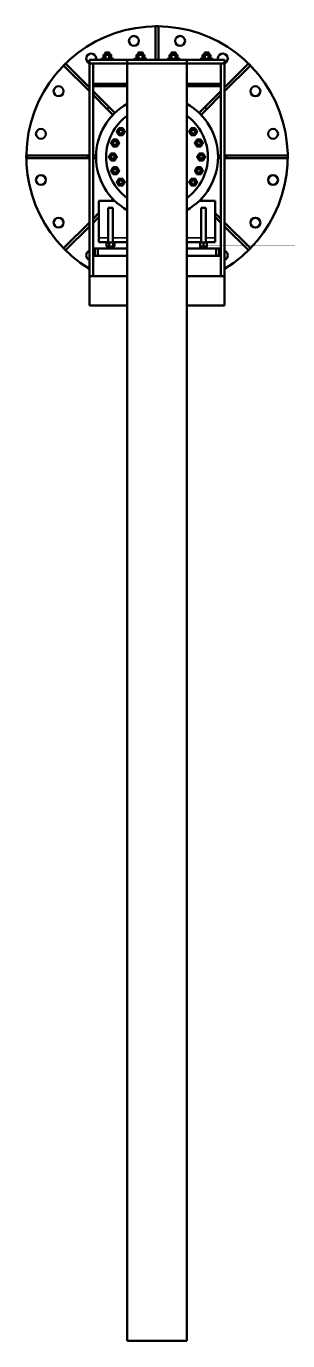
# Model space of a CAD drawing. Header units: millimetres. Extents: x 1375 to 13155, y 226 to 13887.
# Drawn here: x 1585 to 2485, y 3593 to 8122 of the extents above; entities that cross this region are included whole.
import ezdxf

# ---------------------------------------------------------------- set-up
doc = ezdxf.new("R2010")
doc.units = ezdxf.units.MM
doc.layers.add('Visible (ISO)', color=7, linetype='Continuous', lineweight=50)
doc.layers.add('Visible fina (ISO)', color=7, linetype='Continuous', lineweight=35)

msp = doc.modelspace()

# ---------------------------------------------------------------- linework, layer by layer
at = {"layer": 'Visible (ISO)'}
for p, q in [((2030, 8121.5), (2039.5, 8121.5)), ((2030, 8121.5), (2030, 8005.9)), ((2039.5, 8121.5), (2039.5, 8005.9)), ((1851.9, 8023.2), (1850, 8022.1)), ((1850, 8022.1), (1850, 8010.4)), ((1853.5, 8023.2), (1851.9, 8023.2)), ((1863.8, 8023.2), (1853.5, 8023.2)), ((1857.3, 8031), (1855.8, 8029.6)), ((1871.7, 8029.6), (1855.8, 8029.6)), ((1855.8, 8023.2), (1855.8, 8029.6)), ((1856.9, 8022.1), (1856.9, 8010.4)), ((1857.3, 8031), (1870.3, 8031)), ((1874.1, 8023.2), (1863.8, 8023.2)), ((1870.3, 8031), (1871.7, 8029.6)), ((1870.6, 8022.1), (1870.6, 8010.4)), ((1871.7, 8023.2), (1871.7, 8029.6)), ((1875.7, 8023.2), (1874.1, 8023.2)), ((1875.7, 8023.2), (1877.5, 8022.1)), ((1877.5, 8022.1), (1877.5, 8010.4)), ((1965.9, 8023.2), (1964, 8022.1)), ((1964, 8022.1), (1964, 8010.4)), ((1967.5, 8023.2), (1965.9, 8023.2)), ((1977.8, 8023.2), (1967.5, 8023.2)), ((1971.3, 8031), (1969.8, 8029.6)), ((1985.7, 8029.6), (1969.8, 8029.6)), ((1969.8, 8023.2), (1969.8, 8029.6)), ((1970.9, 8022.1), (1970.9, 8010.4)), ((1971.3, 8031), (1984.3, 8031)), ((1988.1, 8023.2), (1977.8, 8023.2)), ((1984.3, 8031), (1985.7, 8029.6)), ((1984.6, 8022.1), (1984.6, 8010.4)), ((1985.7, 8023.2), (1985.7, 8029.6)), ((1989.7, 8023.2), (1988.1, 8023.2)), ((1989.7, 8023.2), (1991.5, 8022.1)), ((1991.5, 8022.1), (1991.5, 8010.4)), ((2079.9, 8023.2), (2078, 8022.1)), ((2078, 8022.1), (2078, 8010.4)), ((2081.5, 8023.2), (2079.9, 8023.2)), ((2091.8, 8023.2), (2081.5, 8023.2)), ((2085.3, 8031), (2083.8, 8029.6)), ((2099.7, 8029.6), (2083.8, 8029.6)), ((2083.8, 8023.2), (2083.8, 8029.6)), ((2084.9, 8022.1), (2084.9, 8010.4)), ((2085.3, 8031), (2098.3, 8031)), ((2102.1, 8023.2), (2091.8, 8023.2)), ((2098.3, 8031), (2099.7, 8029.6)), ((2098.6, 8022.1), (2098.6, 8010.4)), ((2099.7, 8023.2), (2099.7, 8029.6)), ((2103.7, 8023.2), (2102.1, 8023.2)), ((2103.7, 8023.2), (2105.5, 8022.1)), ((2105.5, 8022.1), (2105.5, 8010.4)), ((2193.9, 8023.2), (2192, 8022.1)), ((2192, 8022.1), (2192, 8010.4)), ((2195.5, 8023.2), (2193.9, 8023.2)), ((2205.8, 8023.2), (2195.5, 8023.2)), ((2199.3, 8031), (2197.8, 8029.6)), ((2213.7, 8029.6), (2197.8, 8029.6)), ((2197.8, 8023.2), (2197.8, 8029.6)), ((2198.9, 8022.1), (2198.9, 8010.4)), ((2199.3, 8031), (2212.3, 8031)), ((2216.1, 8023.2), (2205.8, 8023.2)), ((2212.3, 8031), (2213.7, 8029.6)), ((2212.6, 8022.1), (2212.6, 8010.4)), ((2213.7, 8023.2), (2213.7, 8029.6)), ((2217.7, 8023.2), (2216.1, 8023.2)), ((2217.7, 8023.2), (2219.5, 8022.1)), ((2219.5, 8022.1), (2219.5, 8010.4)), ((1713.2, 7986.3), (1720, 7993)), ((1713.2, 7986.3), (1802.1, 7897.5)), ((1720, 7993), (1802.1, 7910.9)), ((1802.1, 8005.9), (1802.1, 7993.2)), ((1932.4, 8005.9), (1802.1, 8005.9)), ((1802.1, 7261.2), (1802.1, 7993.2)), ((1932.4, 7993.2), (1802.1, 7993.2)), ((1814.8, 7261.2), (1814.8, 7993.2)), ((1814.8, 7993.2), (1814.8, 7923.6)), ((1841.5, 8009.3), (1886, 8009.3)), ((1841.5, 8005.9), (1841.5, 8009.3)), ((1851.9, 8009.3), (1850, 8010.4)), ((1875.7, 8009.3), (1877.5, 8010.4)), ((1886, 8005.9), (1886, 8009.3)), ((1932.4, 8005.9), (1932.4, 7993.2)), ((2137.1, 8005.9), (1932.4, 8005.9)), ((2137.1, 7993.2), (1932.4, 7993.2)), ((1932.4, 3593.2), (1932.4, 7993.2)), ((2137.1, 7993.2), (1932.4, 7993.2)), ((1955.5, 8009.3), (2000, 8009.3)), ((1955.5, 8005.9), (1955.5, 8009.3)), ((1965.9, 8009.3), (1964, 8010.4)), ((1989.7, 8009.3), (1991.5, 8010.4)), ((2000, 8005.9), (2000, 8009.3)), ((2069.5, 8009.3), (2114, 8009.3)), ((2069.5, 8005.9), (2069.5, 8009.3)), ((2079.9, 8009.3), (2078, 8010.4)), ((2103.7, 8009.3), (2105.5, 8010.4)), ((2114, 8005.9), (2114, 8009.3)), ((2137.1, 8005.9), (2137.1, 7993.2)), ((2267.5, 8005.9), (2137.1, 8005.9)), ((2137.1, 3593.2), (2137.1, 7993.2)), ((2267.5, 7993.2), (2137.1, 7993.2)), ((2183.5, 8009.3), (2228, 8009.3)), ((2183.5, 8005.9), (2183.5, 8009.3)), ((2193.9, 8009.3), (2192, 8010.4)), ((2217.7, 8009.3), (2219.5, 8010.4)), ((2228, 8005.9), (2228, 8009.3)), ((2254.8, 7261.2), (2254.8, 7993.2)), ((2254.8, 7993.2), (2254.8, 7923.6)), ((2267.5, 8005.9), (2267.5, 7993.2)), ((2267.5, 7993.2), (2267.5, 7993.2)), ((2267.5, 7261.2), (2267.5, 7993.2)), ((2349.6, 7993), (2267.5, 7911)), ((2356.3, 7986.3), (2267.5, 7897.5)), ((2349.6, 7993), (2356.3, 7986.3)), ((1932.4, 7923.6), (1814.8, 7923.6)), ((1814.8, 7915.8), (1932.4, 7915.8)), ((1814.8, 7898.2), (1870, 7843)), ((1814.8, 7884.8), (1863.3, 7836.3)), ((2254.8, 7923.6), (2137.1, 7923.6)), ((2137.1, 7915.8), (2254.8, 7915.8)), ((2254.8, 7898.3), (2199.5, 7843)), ((2254.8, 7884.8), (2206.2, 7836.3)), ((1863.3, 7836.3), (1870, 7843)), ((1863.3, 7836.3), (1882.9, 7816.6)), ((1870, 7843), (1889.7, 7823.3)), ((2199.5, 7843), (2179.9, 7823.3)), ((2206.2, 7836.3), (2186.6, 7816.6)), ((2199.5, 7843), (2206.2, 7836.3)), ((1584.8, 7666.8), (1584.8, 7676.3)), ((1584.8, 7676.3), (1797, 7676.3)), ((1584.8, 7666.8), (1797, 7666.8)), ((1797, 7676.3), (1802.1, 7676.3)), ((1797, 7666.8), (1797, 7676.3)), ((1797, 7666.8), (1802.1, 7666.8)), ((1814.8, 7676.3), (1824.8, 7676.3)), ((1814.8, 7666.8), (1824.8, 7666.8)), ((2254.8, 7676.3), (2244.7, 7676.3)), ((2254.8, 7666.8), (2244.7, 7666.8)), ((2272.5, 7676.3), (2267.5, 7676.3)), ((2272.5, 7666.8), (2267.5, 7666.8)), ((2272.5, 7676.3), (2272.5, 7666.8)), ((2484.7, 7676.3), (2272.5, 7676.3)), ((2484.7, 7666.8), (2272.5, 7666.8)), ((2484.7, 7676.3), (2484.7, 7666.8)), ((1834.8, 7520.7), (1888.6, 7520.7)), ((1834.8, 7392.5), (1834.8, 7520.7)), ((1877.3, 7520.7), (1882.9, 7526.4)), ((2181, 7520.7), (2234.8, 7520.7)), ((2192.3, 7520.7), (2186.6, 7526.4)), ((2234.8, 7520.7), (2234.8, 7392.5)), ((1814.8, 7458.3), (1834.8, 7478.3)), ((1882.7, 7495.7), (1866.8, 7495.7)), ((1866.8, 7495.7), (1866.8, 7376.7)), ((1882.7, 7495.7), (1882.7, 7376.7)), ((2202.7, 7495.7), (2186.8, 7495.7)), ((2186.8, 7376.7), (2186.8, 7495.7)), ((2202.7, 7376.7), (2202.7, 7495.7)), ((2254.8, 7458.2), (2234.8, 7478.2)), ((1713.2, 7356.7), (1802.1, 7445.6)), ((1720, 7350), (1802.1, 7432.1)), ((1814.8, 7444.8), (1834.8, 7464.8)), ((2254.8, 7444.8), (2234.8, 7464.8)), ((2356.3, 7356.7), (2267.5, 7445.5)), ((2349.6, 7350), (2267.5, 7432.1)), ((1834.8, 7392.5), (1834.8, 7377.5)), ((2234.8, 7377.5), (2234.8, 7392.5)), ((1720, 7350), (1713.2, 7356.7)), ((1816.5, 7356.5), (1814.8, 7356.5)), ((1830.8, 7356.5), (1816.5, 7356.5)), ((1821.1, 7330.8), (1821.1, 7351.9)), ((1932.4, 7356.5), (1830.8, 7356.5)), ((1830.8, 7356.5), (1830.8, 7330.8)), ((1834.8, 7377.5), (1866.8, 7377.5)), ((1861.2, 7375.6), (1861.2, 7363.9)), ((1862.9, 7376.7), (1862.1, 7376.3)), ((1862.9, 7362.8), (1862.1, 7363.2)), ((1865.7, 7376.7), (1862.9, 7376.7)), ((1862.9, 7362.8), (1865.7, 7362.8)), ((1876.9, 7376.7), (1865.7, 7376.7)), ((1865.7, 7362.8), (1876.9, 7362.8)), ((1866.8, 7362.8), (1866.8, 7356.5)), ((1870.1, 7375.6), (1870.1, 7363.9)), ((1886, 7376.7), (1876.9, 7376.7)), ((1876.9, 7362.8), (1886, 7362.8)), ((1882.7, 7377.5), (1932.4, 7377.5)), ((1882.7, 7362.8), (1882.7, 7356.5)), ((1883.6, 7375.6), (1883.6, 7363.9)), ((1886.7, 7376.7), (1886, 7376.7)), ((1886, 7362.8), (1886.7, 7362.8)), ((1886.7, 7376.7), (1887.4, 7376.3)), ((1886.7, 7362.8), (1887.4, 7363.2)), ((1888.3, 7375.6), (1888.3, 7363.9)), ((2137.1, 7377.5), (2186.8, 7377.5)), ((2238.8, 7356.5), (2137.1, 7356.5)), ((2188.8, 7376.7), (2182.9, 7376.7)), ((2182.9, 7375.6), (2182.9, 7363.9)), ((2182.9, 7362.8), (2188.8, 7362.8)), ((2186.8, 7356.5), (2186.8, 7362.8)), ((2200.7, 7376.7), (2188.8, 7376.7)), ((2188.8, 7362.8), (2200.7, 7362.8)), ((2194.8, 7375.6), (2194.8, 7363.9)), ((2206.7, 7376.7), (2200.7, 7376.7)), ((2200.7, 7362.8), (2206.7, 7362.8)), ((2202.7, 7377.5), (2234.8, 7377.5)), ((2202.7, 7356.5), (2202.7, 7362.8)), ((2206.7, 7375.6), (2206.7, 7363.9)), ((2253, 7356.5), (2238.8, 7356.5)), ((2238.8, 7356.5), (2238.8, 7330.8)), ((2248.4, 7351.9), (2248.4, 7330.8)), ((2254.8, 7356.5), (2253, 7356.5)), ((2356.3, 7356.7), (2349.6, 7350)), ((1814.8, 7330.8), (1932.4, 7330.8)), ((1814.8, 7261.2), (1814.8, 7330.8)), ((2137.1, 7330.8), (2254.8, 7330.8)), ((2254.8, 7261.2), (2254.8, 7330.8)), ((1814.8, 7261.2), (1802.1, 7261.2)), ((1932.4, 7261.2), (1802.1, 7261.2)), ((1802.1, 7261.2), (1802.1, 7159.6)), ((1814.8, 7261.2), (1932.4, 7261.2)), ((1814.8, 7261.2), (1814.8, 7261.2)), ((1916.4, 7261.2), (1916.4, 7261.2)), ((2137.1, 7261.2), (2254.8, 7261.2)), ((2267.5, 7261.2), (2137.1, 7261.2)), ((2153.2, 7261.2), (2153.2, 7261.2)), ((2267.5, 7261.2), (2254.8, 7261.2)), ((2254.8, 7261.2), (2254.8, 7261.2)), ((2267.5, 7261.2), (2267.5, 7159.6)), ((1932.4, 7159.6), (1802.1, 7159.6)), ((2267.5, 7159.6), (2137.1, 7159.6)), ((2137.1, 3593.2), (1932.4, 3593.2))]:
    msp.add_line(p, q, dxfattribs=at)
for centre, radius in [((1955.3, 8071.2), 17), ((2114.3, 8071.2), 17), ((1695.9, 7897.9), 17), ((2373.6, 7897.9), 17), ((1635.1, 7751), 17), ((1910.1, 7758.5), 7.94), ((1910.1, 7758.5), 7.94), ((1910.1, 7758.5), 6.52), ((2159.4, 7758.5), 7.94), ((2159.4, 7758.5), 7.94), ((2159.4, 7758.5), 6.52), ((2434.4, 7751), 17), ((1890.4, 7719.3), 7.94), ((1890.4, 7719.3), 7.94), ((1890.4, 7719.3), 6.52), ((2179.1, 7719.3), 7.94), ((2179.1, 7719.3), 7.94), ((2179.1, 7719.3), 6.52), ((1882.7, 7671.5), 7.94), ((1882.7, 7671.5), 7.94), ((1882.7, 7671.5), 6.52), ((2186.8, 7671.5), 7.94), ((2186.8, 7671.5), 7.94), ((2186.8, 7671.5), 6.52), ((1635.1, 7592), 17), ((1890.4, 7623.8), 7.94), ((1890.4, 7623.8), 7.94), ((1890.4, 7623.8), 6.52), ((2179.1, 7623.8), 7.94), ((2179.1, 7623.8), 7.94), ((2179.1, 7623.8), 6.52), ((2434.4, 7592), 17), ((1910.1, 7584.5), 7.94), ((1910.1, 7584.5), 7.94), ((1910.1, 7584.5), 6.52), ((2159.4, 7584.5), 7.94), ((2159.4, 7584.5), 7.94), ((2159.4, 7584.5), 6.52), ((1695.9, 7445.1), 17), ((2373.6, 7445.1), 17)]:
    msp.add_circle(centre, radius, dxfattribs=at)
for centre, radius, start, end in [((2034.8, 7671.5), 450, 301.139, 238.8616), ((1808.4, 8010.3), 17, 344.8882, 248.2295), ((2261.2, 8010.3), 17, 291.7205, 195.1118), ((2034.8, 7671.5), 210, 119.1723, 240.8277), ((2034.8, 7671.5), 210, 299.1723, 60.8277), ((2034.8, 7671.5), 175, 125.7977, 234.2023), ((2034.8, 7671.5), 175, 305.7977, 54.2023), ((1910.1, 7758.5), 11.9, 150, 210), ((1910.1, 7758.5), 11.9, 90, 150), ((1910.1, 7758.5), 11.9, 210, 270), ((1910.1, 7758.5), 11.9, 30, 90), ((1910.1, 7758.5), 11.9, 270, 330), ((1910.1, 7758.5), 11.9, 330, 30), ((2159.4, 7758.5), 11.9, 150, 210), ((2159.4, 7758.5), 11.9, 90, 150), ((2159.4, 7758.5), 11.9, 210, 270), ((2159.4, 7758.5), 11.9, 30, 90), ((2159.4, 7758.5), 11.9, 270, 330), ((2159.4, 7758.5), 11.9, 330, 30), ((1890.4, 7719.3), 11.9, 150, 210), ((1890.4, 7719.3), 11.9, 90, 150), ((1890.4, 7719.3), 11.9, 210, 270), ((1890.4, 7719.3), 11.9, 30, 90), ((1890.4, 7719.3), 11.9, 270, 330), ((1890.4, 7719.3), 11.9, 330, 30), ((2179.1, 7719.3), 11.9, 150, 210), ((2179.1, 7719.3), 11.9, 90, 150), ((2179.1, 7719.3), 11.9, 210, 270), ((2179.1, 7719.3), 11.9, 30, 90), ((2179.1, 7719.3), 11.9, 270, 330), ((2179.1, 7719.3), 11.9, 330, 30), ((1882.7, 7671.5), 11.9, 150, 210), ((1882.7, 7671.5), 11.9, 90, 150), ((1882.7, 7671.5), 11.9, 210, 270), ((1882.7, 7671.5), 11.9, 30, 90), ((1882.7, 7671.5), 11.9, 270, 330), ((1882.7, 7671.5), 11.9, 330, 30), ((2186.8, 7671.5), 11.9, 150, 210), ((2186.8, 7671.5), 11.9, 90, 150), ((2186.8, 7671.5), 11.9, 210, 270), ((2186.8, 7671.5), 11.9, 30, 90), ((2186.8, 7671.5), 11.9, 270, 330), ((2186.8, 7671.5), 11.9, 330, 30), ((1890.4, 7623.8), 11.9, 150, 210), ((1890.4, 7623.8), 11.9, 90, 150), ((1890.4, 7623.8), 11.9, 210, 270), ((1890.4, 7623.8), 11.9, 30, 90), ((1890.4, 7623.8), 11.9, 270, 330), ((1890.4, 7623.8), 11.9, 330, 30), ((2179.1, 7623.8), 11.9, 150, 210), ((2179.1, 7623.8), 11.9, 90, 150), ((2179.1, 7623.8), 11.9, 210, 270), ((2179.1, 7623.8), 11.9, 30, 90), ((2179.1, 7623.8), 11.9, 270, 330), ((2179.1, 7623.8), 11.9, 330, 30), ((1910.1, 7584.5), 11.9, 150, 210), ((1910.1, 7584.5), 11.9, 90, 150), ((1910.1, 7584.5), 11.9, 210, 270), ((1910.1, 7584.5), 11.9, 30, 90), ((1910.1, 7584.5), 11.9, 270, 330), ((1910.1, 7584.5), 11.9, 330, 30), ((2159.4, 7584.5), 11.9, 150, 210), ((2159.4, 7584.5), 11.9, 90, 150), ((2159.4, 7584.5), 11.9, 210, 270), ((2159.4, 7584.5), 11.9, 30, 90), ((2159.4, 7584.5), 11.9, 270, 330), ((2159.4, 7584.5), 11.9, 330, 30), ((1808.4, 7332.7), 17, 111.7629, 248.2371), ((1816.5, 7351.9), 4.57, 0, 90), ((2253, 7351.9), 4.57, 90, 180), ((2261.2, 7332.7), 17, 291.7781, 68.2219), ((1911.8, 7256.6), 4.57, 88.8016, 90), ((2157.7, 7256.6), 4.57, 90, 91.1984)]:
    msp.add_arc(centre, radius, start, end, dxfattribs=at)
for points, weights in [([(1853.5, 8023.2), (1851.9, 8023.2), (1850, 8022.1)], [1, 1.0379548493, 1]), ([(1856.9, 8022.1), (1855.1, 8023.2), (1853.5, 8023.2)], [1, 1.0379548493, 1]), ([(1863.8, 8023.2), (1860.6, 8023.2), (1856.9, 8022.1)], [1, 1.0379548493, 1]), ([(1870.6, 8022.1), (1867, 8023.2), (1863.8, 8023.2)], [1, 1.0379548493, 1]), ([(1874.1, 8023.2), (1872.5, 8023.2), (1870.6, 8022.1)], [1, 1.0379548493, 1]), ([(1877.5, 8022.1), (1875.7, 8023.2), (1874.1, 8023.2)], [1, 1.0379548493, 1]), ([(1967.5, 8023.2), (1965.9, 8023.2), (1964, 8022.1)], [1, 1.0379548493, 1]), ([(1970.9, 8022.1), (1969.1, 8023.2), (1967.5, 8023.2)], [1, 1.0379548493, 1]), ([(1977.8, 8023.2), (1974.6, 8023.2), (1970.9, 8022.1)], [1, 1.0379548493, 1]), ([(1984.6, 8022.1), (1981, 8023.2), (1977.8, 8023.2)], [1, 1.0379548493, 1]), ([(1988.1, 8023.2), (1986.5, 8023.2), (1984.6, 8022.1)], [1, 1.0379548493, 1]), ([(1991.5, 8022.1), (1989.7, 8023.2), (1988.1, 8023.2)], [1, 1.0379548493, 1]), ([(2081.5, 8023.2), (2079.9, 8023.2), (2078, 8022.1)], [1, 1.0379548493, 1]), ([(2084.9, 8022.1), (2083.1, 8023.2), (2081.5, 8023.2)], [1, 1.0379548493, 1]), ([(2091.8, 8023.2), (2088.6, 8023.2), (2084.9, 8022.1)], [1, 1.0379548493, 1]), ([(2098.6, 8022.1), (2095, 8023.2), (2091.8, 8023.2)], [1, 1.0379548493, 1]), ([(2102.1, 8023.2), (2100.5, 8023.2), (2098.6, 8022.1)], [1, 1.0379548493, 1]), ([(2105.5, 8022.1), (2103.7, 8023.2), (2102.1, 8023.2)], [1, 1.0379548493, 1]), ([(2195.5, 8023.2), (2193.9, 8023.2), (2192, 8022.1)], [1, 1.0379548493, 1]), ([(2198.9, 8022.1), (2197.1, 8023.2), (2195.5, 8023.2)], [1, 1.0379548493, 1]), ([(2205.8, 8023.2), (2202.6, 8023.2), (2198.9, 8022.1)], [1, 1.0379548493, 1]), ([(2212.6, 8022.1), (2209, 8023.2), (2205.8, 8023.2)], [1, 1.0379548493, 1]), ([(2216.1, 8023.2), (2214.5, 8023.2), (2212.6, 8022.1)], [1, 1.0379548493, 1]), ([(2219.5, 8022.1), (2217.7, 8023.2), (2216.1, 8023.2)], [1, 1.0379548493, 1]), ([(1850, 8010.4), (1851.9, 8009.3), (1853.5, 8009.3)], [1, 1.0379548493, 1]), ([(1853.5, 8009.3), (1855.1, 8009.3), (1856.9, 8010.4)], [1, 1.0379548493, 1]), ([(1856.9, 8010.4), (1860.6, 8009.3), (1863.8, 8009.3)], [1, 1.0379548493, 1]), ([(1863.8, 8009.3), (1867, 8009.3), (1870.6, 8010.4)], [1, 1.0379548493, 1]), ([(1870.6, 8010.4), (1872.5, 8009.3), (1874.1, 8009.3)], [1, 1.0379548493, 1]), ([(1874.1, 8009.3), (1875.7, 8009.3), (1877.5, 8010.4)], [1, 1.0379548493, 1]), ([(1964, 8010.4), (1965.9, 8009.3), (1967.5, 8009.3)], [1, 1.0379548493, 1]), ([(1967.5, 8009.3), (1969.1, 8009.3), (1970.9, 8010.4)], [1, 1.0379548493, 1]), ([(1970.9, 8010.4), (1974.6, 8009.3), (1977.8, 8009.3)], [1, 1.0379548493, 1]), ([(1977.8, 8009.3), (1981, 8009.3), (1984.6, 8010.4)], [1, 1.0379548493, 1]), ([(1984.6, 8010.4), (1986.5, 8009.3), (1988.1, 8009.3)], [1, 1.0379548493, 1]), ([(1988.1, 8009.3), (1989.7, 8009.3), (1991.5, 8010.4)], [1, 1.0379548493, 1]), ([(2078, 8010.4), (2079.9, 8009.3), (2081.5, 8009.3)], [1, 1.0379548493, 1]), ([(2081.5, 8009.3), (2083.1, 8009.3), (2084.9, 8010.4)], [1, 1.0379548493, 1]), ([(2084.9, 8010.4), (2088.6, 8009.3), (2091.8, 8009.3)], [1, 1.0379548493, 1]), ([(2091.8, 8009.3), (2095, 8009.3), (2098.6, 8010.4)], [1, 1.0379548493, 1]), ([(2098.6, 8010.4), (2100.5, 8009.3), (2102.1, 8009.3)], [1, 1.0379548493, 1]), ([(2102.1, 8009.3), (2103.7, 8009.3), (2105.5, 8010.4)], [1, 1.0379548493, 1]), ([(2192, 8010.4), (2193.9, 8009.3), (2195.5, 8009.3)], [1, 1.0379548493, 1]), ([(2195.5, 8009.3), (2197.1, 8009.3), (2198.9, 8010.4)], [1, 1.0379548493, 1]), ([(2198.9, 8010.4), (2202.6, 8009.3), (2205.8, 8009.3)], [1, 1.0379548493, 1]), ([(2205.8, 8009.3), (2209, 8009.3), (2212.6, 8010.4)], [1, 1.0379548493, 1]), ([(2212.6, 8010.4), (2214.5, 8009.3), (2216.1, 8009.3)], [1, 1.0379548493, 1]), ([(2216.1, 8009.3), (2217.7, 8009.3), (2219.5, 8010.4)], [1, 1.0379548493, 1]), ([(1896.4, 7758.5), (1898.2, 7761.7), (1899.8, 7764.5)], [1, 1.0379548493, 1]), ([(1899.8, 7752.6), (1898.2, 7755.3), (1896.4, 7758.5)], [1, 1.0379548493, 1]), ([(1899.8, 7764.5), (1901.4, 7767.3), (1903.2, 7770.4)], [1, 1.0379548493, 1]), ([(1903.2, 7746.6), (1901.4, 7749.8), (1899.8, 7752.6)], [1, 1.0379548493, 1]), ([(1903.2, 7770.4), (1906.9, 7770.4), (1910.1, 7770.4)], [1, 1.0379548493, 1]), ([(1910.1, 7746.6), (1906.9, 7746.6), (1903.2, 7746.6)], [1, 1.0379548493, 1]), ([(1910.1, 7770.4), (1913.3, 7770.4), (1917, 7770.4)], [1, 1.0379548493, 1]), ([(1917, 7746.6), (1913.3, 7746.6), (1910.1, 7746.6)], [1, 1.0379548493, 1]), ([(1917, 7770.4), (1918.8, 7767.3), (1920.4, 7764.5)], [1, 1.0379548493, 1]), ([(1920.4, 7752.6), (1918.8, 7749.8), (1917, 7746.6)], [1, 1.0379548493, 1]), ([(1920.4, 7764.5), (1922, 7761.7), (1923.9, 7758.5)], [1, 1.0379548493, 1]), ([(1923.9, 7758.5), (1922, 7755.3), (1920.4, 7752.6)], [1, 1.0379548493, 1]), ([(2145.7, 7758.5), (2147.5, 7761.7), (2149.1, 7764.5)], [1, 1.0379548493, 1]), ([(2149.1, 7752.6), (2147.5, 7755.3), (2145.7, 7758.5)], [1, 1.0379548493, 1]), ([(2149.1, 7764.5), (2150.7, 7767.3), (2152.6, 7770.4)], [1, 1.0379548493, 1]), ([(2152.6, 7746.6), (2150.7, 7749.8), (2149.1, 7752.6)], [1, 1.0379548493, 1]), ([(2152.6, 7770.4), (2156.2, 7770.4), (2159.4, 7770.4)], [1, 1.0379548493, 1]), ([(2159.4, 7746.6), (2156.2, 7746.6), (2152.6, 7746.6)], [1, 1.0379548493, 1]), ([(2159.4, 7770.4), (2162.6, 7770.4), (2166.3, 7770.4)], [1, 1.0379548493, 1]), ([(2166.3, 7746.6), (2162.6, 7746.6), (2159.4, 7746.6)], [1, 1.0379548493, 1]), ([(2166.3, 7770.4), (2168.2, 7767.3), (2169.7, 7764.5)], [1, 1.0379548493, 1]), ([(2169.7, 7752.6), (2168.2, 7749.8), (2166.3, 7746.6)], [1, 1.0379548493, 1]), ([(2169.7, 7764.5), (2171.3, 7761.7), (2173.2, 7758.5)], [1, 1.0379548493, 1]), ([(2173.2, 7758.5), (2171.3, 7755.3), (2169.7, 7752.6)], [1, 1.0379548493, 1]), ([(1876.7, 7719.3), (1878.5, 7722.5), (1880.1, 7725.2)], [1, 1.0379548493, 1]), ([(1880.1, 7713.3), (1878.5, 7716.1), (1876.7, 7719.3)], [1, 1.0379548493, 1]), ([(1880.1, 7725.2), (1881.7, 7728), (1883.6, 7731.2)], [1, 1.0379548493, 1]), ([(1883.6, 7707.4), (1881.7, 7710.5), (1880.1, 7713.3)], [1, 1.0379548493, 1]), ([(1883.6, 7731.2), (1887.2, 7731.2), (1890.4, 7731.2)], [1, 1.0379548493, 1]), ([(1890.4, 7707.4), (1887.2, 7707.4), (1883.6, 7707.4)], [1, 1.0379548493, 1]), ([(1890.4, 7731.2), (1893.6, 7731.2), (1897.3, 7731.2)], [1, 1.0379548493, 1]), ([(1897.3, 7707.4), (1893.6, 7707.4), (1890.4, 7707.4)], [1, 1.0379548493, 1]), ([(1897.3, 7731.2), (1899.1, 7728), (1900.7, 7725.2)], [1, 1.0379548493, 1]), ([(1900.7, 7713.3), (1899.1, 7710.5), (1897.3, 7707.4)], [1, 1.0379548493, 1]), ([(1900.7, 7725.2), (1902.3, 7722.5), (1904.2, 7719.3)], [1, 1.0379548493, 1]), ([(1904.2, 7719.3), (1902.3, 7716.1), (1900.7, 7713.3)], [1, 1.0379548493, 1]), ([(2165.4, 7719.3), (2167.2, 7722.5), (2168.8, 7725.2)], [1, 1.0379548493, 1]), ([(2168.8, 7713.3), (2167.2, 7716.1), (2165.4, 7719.3)], [1, 1.0379548493, 1]), ([(2168.8, 7725.2), (2170.4, 7728), (2172.2, 7731.2)], [1, 1.0379548493, 1]), ([(2172.2, 7707.4), (2170.4, 7710.5), (2168.8, 7713.3)], [1, 1.0379548493, 1]), ([(2172.2, 7731.2), (2175.9, 7731.2), (2179.1, 7731.2)], [1, 1.0379548493, 1]), ([(2179.1, 7707.4), (2175.9, 7707.4), (2172.2, 7707.4)], [1, 1.0379548493, 1]), ([(2179.1, 7731.2), (2182.3, 7731.2), (2186, 7731.2)], [1, 1.0379548493, 1]), ([(2186, 7707.4), (2182.3, 7707.4), (2179.1, 7707.4)], [1, 1.0379548493, 1]), ([(2186, 7731.2), (2187.8, 7728), (2189.4, 7725.2)], [1, 1.0379548493, 1]), ([(2189.4, 7713.3), (2187.8, 7710.5), (2186, 7707.4)], [1, 1.0379548493, 1]), ([(2189.4, 7725.2), (2191, 7722.5), (2192.9, 7719.3)], [1, 1.0379548493, 1]), ([(2192.9, 7719.3), (2191, 7716.1), (2189.4, 7713.3)], [1, 1.0379548493, 1]), ([(1869, 7671.5), (1870.8, 7674.7), (1872.4, 7677.5)], [1, 1.0379548493, 1]), ([(1872.4, 7665.6), (1870.8, 7668.3), (1869, 7671.5)], [1, 1.0379548493, 1]), ([(1872.4, 7677.5), (1874, 7680.2), (1875.9, 7683.4)], [1, 1.0379548493, 1]), ([(1875.9, 7659.6), (1874, 7662.8), (1872.4, 7665.6)], [1, 1.0379548493, 1]), ([(1875.9, 7683.4), (1879.5, 7683.4), (1882.7, 7683.4)], [1, 1.0379548493, 1]), ([(1882.7, 7659.6), (1879.5, 7659.6), (1875.9, 7659.6)], [1, 1.0379548493, 1]), ([(1882.7, 7683.4), (1885.9, 7683.4), (1889.6, 7683.4)], [1, 1.0379548493, 1]), ([(1889.6, 7659.6), (1885.9, 7659.6), (1882.7, 7659.6)], [1, 1.0379548493, 1]), ([(1889.6, 7683.4), (1891.4, 7680.2), (1893, 7677.5)], [1, 1.0379548493, 1]), ([(1893, 7665.6), (1891.4, 7662.8), (1889.6, 7659.6)], [1, 1.0379548493, 1]), ([(1893, 7677.5), (1894.6, 7674.7), (1896.5, 7671.5)], [1, 1.0379548493, 1]), ([(1896.5, 7671.5), (1894.6, 7668.3), (1893, 7665.6)], [1, 1.0379548493, 1]), ([(2173.1, 7671.5), (2174.9, 7674.7), (2176.5, 7677.5)], [1, 1.0379548493, 1]), ([(2176.5, 7665.6), (2174.9, 7668.3), (2173.1, 7671.5)], [1, 1.0379548493, 1]), ([(2176.5, 7677.5), (2178.1, 7680.2), (2179.9, 7683.4)], [1, 1.0379548493, 1]), ([(2179.9, 7659.6), (2178.1, 7662.8), (2176.5, 7665.6)], [1, 1.0379548493, 1]), ([(2179.9, 7683.4), (2183.6, 7683.4), (2186.8, 7683.4)], [1, 1.0379548493, 1]), ([(2186.8, 7659.6), (2183.6, 7659.6), (2179.9, 7659.6)], [1, 1.0379548493, 1]), ([(2186.8, 7683.4), (2190, 7683.4), (2193.7, 7683.4)], [1, 1.0379548493, 1]), ([(2193.7, 7659.6), (2190, 7659.6), (2186.8, 7659.6)], [1, 1.0379548493, 1]), ([(2193.7, 7683.4), (2195.5, 7680.2), (2197.1, 7677.5)], [1, 1.0379548493, 1]), ([(2197.1, 7665.6), (2195.5, 7662.8), (2193.7, 7659.6)], [1, 1.0379548493, 1]), ([(2197.1, 7677.5), (2198.7, 7674.7), (2200.6, 7671.5)], [1, 1.0379548493, 1]), ([(2200.6, 7671.5), (2198.7, 7668.3), (2197.1, 7665.6)], [1, 1.0379548493, 1]), ([(1876.7, 7623.8), (1878.5, 7627), (1880.1, 7629.7)], [1, 1.0379548493, 1]), ([(1880.1, 7617.8), (1878.5, 7620.6), (1876.7, 7623.8)], [1, 1.0379548493, 1]), ([(1880.1, 7629.7), (1881.7, 7632.5), (1883.6, 7635.7)], [1, 1.0379548493, 1]), ([(1883.6, 7611.9), (1881.7, 7615), (1880.1, 7617.8)], [1, 1.0379548493, 1]), ([(1883.6, 7635.7), (1887.2, 7635.7), (1890.4, 7635.7)], [1, 1.0379548493, 1]), ([(1890.4, 7611.9), (1887.2, 7611.9), (1883.6, 7611.9)], [1, 1.0379548493, 1]), ([(1890.4, 7635.7), (1893.6, 7635.7), (1897.3, 7635.7)], [1, 1.0379548493, 1]), ([(1897.3, 7611.9), (1893.6, 7611.9), (1890.4, 7611.9)], [1, 1.0379548493, 1]), ([(1897.3, 7635.7), (1899.1, 7632.5), (1900.7, 7629.7)], [1, 1.0379548493, 1]), ([(1900.7, 7617.8), (1899.1, 7615), (1897.3, 7611.9)], [1, 1.0379548493, 1]), ([(1900.7, 7629.7), (1902.3, 7627), (1904.2, 7623.8)], [1, 1.0379548493, 1]), ([(1904.2, 7623.8), (1902.3, 7620.6), (1900.7, 7617.8)], [1, 1.0379548493, 1]), ([(2165.4, 7623.8), (2167.2, 7627), (2168.8, 7629.7)], [1, 1.0379548493, 1]), ([(2168.8, 7617.8), (2167.2, 7620.6), (2165.4, 7623.8)], [1, 1.0379548493, 1]), ([(2168.8, 7629.7), (2170.4, 7632.5), (2172.2, 7635.7)], [1, 1.0379548493, 1]), ([(2172.2, 7611.9), (2170.4, 7615), (2168.8, 7617.8)], [1, 1.0379548493, 1]), ([(2172.2, 7635.7), (2175.9, 7635.7), (2179.1, 7635.7)], [1, 1.0379548493, 1]), ([(2179.1, 7611.9), (2175.9, 7611.9), (2172.2, 7611.9)], [1, 1.0379548493, 1]), ([(2179.1, 7635.7), (2182.3, 7635.7), (2186, 7635.7)], [1, 1.0379548493, 1]), ([(2186, 7611.9), (2182.3, 7611.9), (2179.1, 7611.9)], [1, 1.0379548493, 1]), ([(2186, 7635.7), (2187.8, 7632.5), (2189.4, 7629.7)], [1, 1.0379548493, 1]), ([(2189.4, 7617.8), (2187.8, 7615), (2186, 7611.9)], [1, 1.0379548493, 1]), ([(2189.4, 7629.7), (2191, 7627), (2192.9, 7623.8)], [1, 1.0379548493, 1]), ([(2192.9, 7623.8), (2191, 7620.6), (2189.4, 7617.8)], [1, 1.0379548493, 1]), ([(1896.4, 7584.5), (1898.2, 7587.7), (1899.8, 7590.4)], [1, 1.0379548493, 1]), ([(1899.8, 7578.5), (1898.2, 7581.3), (1896.4, 7584.5)], [1, 1.0379548493, 1]), ([(1899.8, 7590.4), (1901.4, 7593.2), (1903.2, 7596.4)], [1, 1.0379548493, 1]), ([(1903.2, 7572.6), (1901.4, 7575.8), (1899.8, 7578.5)], [1, 1.0379548493, 1]), ([(1903.2, 7596.4), (1906.9, 7596.4), (1910.1, 7596.4)], [1, 1.0379548493, 1]), ([(1910.1, 7572.6), (1906.9, 7572.6), (1903.2, 7572.6)], [1, 1.0379548493, 1]), ([(1910.1, 7596.4), (1913.3, 7596.4), (1917, 7596.4)], [1, 1.0379548493, 1]), ([(1917, 7572.6), (1913.3, 7572.6), (1910.1, 7572.6)], [1, 1.0379548493, 1]), ([(1917, 7596.4), (1918.8, 7593.2), (1920.4, 7590.4)], [1, 1.0379548493, 1]), ([(1920.4, 7578.5), (1918.8, 7575.8), (1917, 7572.6)], [1, 1.0379548493, 1]), ([(1920.4, 7590.4), (1922, 7587.7), (1923.9, 7584.5)], [1, 1.0379548493, 1]), ([(1923.9, 7584.5), (1922, 7581.3), (1920.4, 7578.5)], [1, 1.0379548493, 1]), ([(2145.7, 7584.5), (2147.5, 7587.7), (2149.1, 7590.4)], [1, 1.0379548493, 1]), ([(2149.1, 7578.5), (2147.5, 7581.3), (2145.7, 7584.5)], [1, 1.0379548493, 1]), ([(2149.1, 7590.4), (2150.7, 7593.2), (2152.6, 7596.4)], [1, 1.0379548493, 1]), ([(2152.6, 7572.6), (2150.7, 7575.8), (2149.1, 7578.5)], [1, 1.0379548493, 1]), ([(2152.6, 7596.4), (2156.2, 7596.4), (2159.4, 7596.4)], [1, 1.0379548493, 1]), ([(2159.4, 7572.6), (2156.2, 7572.6), (2152.6, 7572.6)], [1, 1.0379548493, 1]), ([(2159.4, 7596.4), (2162.6, 7596.4), (2166.3, 7596.4)], [1, 1.0379548493, 1]), ([(2166.3, 7572.6), (2162.6, 7572.6), (2159.4, 7572.6)], [1, 1.0379548493, 1]), ([(2166.3, 7596.4), (2168.2, 7593.2), (2169.7, 7590.4)], [1, 1.0379548493, 1]), ([(2169.7, 7578.5), (2168.2, 7575.8), (2166.3, 7572.6)], [1, 1.0379548493, 1]), ([(2169.7, 7590.4), (2171.3, 7587.7), (2173.2, 7584.5)], [1, 1.0379548493, 1]), ([(2173.2, 7584.5), (2171.3, 7581.3), (2169.7, 7578.5)], [1, 1.0379548493, 1]), ([(1865.7, 7376.7), (1863.6, 7376.7), (1861.2, 7375.6)], [1, 1.0379548493, 1]), ([(1861.2, 7375.6), (1861.7, 7376), (1862.1, 7376.3)], [1, 1.01346567122, 1.01737660544]), ([(1862.1, 7363.2), (1861.7, 7363.5), (1861.2, 7363.9)], [1.01737660544, 1.01346567122, 1]), ([(1861.2, 7363.9), (1863.6, 7362.8), (1865.7, 7362.8)], [1, 1.0379548493, 1]), ([(1870.1, 7375.6), (1867.7, 7376.7), (1865.7, 7376.7)], [1, 1.0379548493, 1]), ([(1865.7, 7362.8), (1867.7, 7362.8), (1870.1, 7363.9)], [1, 1.0379548493, 1]), ([(1876.9, 7376.7), (1873.7, 7376.7), (1870.1, 7375.6)], [1, 1.0379548493, 1]), ([(1870.1, 7363.9), (1873.7, 7362.8), (1876.9, 7362.8)], [1, 1.0379548493, 1]), ([(1883.6, 7375.6), (1880, 7376.7), (1876.9, 7376.7)], [1, 1.0379548493, 1]), ([(1876.9, 7362.8), (1880, 7362.8), (1883.6, 7363.9)], [1, 1.0379548493, 1]), ([(1886, 7376.7), (1884.9, 7376.7), (1883.6, 7375.6)], [1, 1.0379548493, 1]), ([(1883.6, 7363.9), (1884.9, 7362.8), (1886, 7362.8)], [1, 1.0379548493, 1]), ([(1888.3, 7375.6), (1887.1, 7376.7), (1886, 7376.7)], [1, 1.0379548493, 1]), ([(1886, 7362.8), (1887.1, 7362.8), (1888.3, 7363.9)], [1, 1.0379548493, 1]), ([(2188.8, 7376.7), (2186.1, 7376.7), (2182.9, 7375.6)], [1, 1.0379548493, 1]), ([(2182.9, 7375.6), (2182.9, 7376.7), (2182.9, 7376.7)], [1, 1.0379548493, 1]), ([(2182.9, 7363.9), (2186.1, 7362.8), (2188.8, 7362.8)], [1, 1.0379548493, 1]), ([(2182.9, 7362.8), (2182.9, 7362.8), (2182.9, 7363.9)], [1, 1.0379548493, 1]), ([(2194.8, 7375.6), (2191.6, 7376.7), (2188.8, 7376.7)], [1, 1.0379548493, 1]), ([(2188.8, 7362.8), (2191.6, 7362.8), (2194.8, 7363.9)], [1, 1.0379548493, 1]), ([(2200.7, 7376.7), (2198, 7376.7), (2194.8, 7375.6)], [1, 1.0379548493, 1]), ([(2194.8, 7363.9), (2198, 7362.8), (2200.7, 7362.8)], [1, 1.0379548493, 1]), ([(2206.7, 7375.6), (2203.5, 7376.7), (2200.7, 7376.7)], [1, 1.0379548493, 1]), ([(2200.7, 7362.8), (2203.5, 7362.8), (2206.7, 7363.9)], [1, 1.0379548493, 1]), ([(2206.7, 7376.7), (2206.7, 7376.7), (2206.7, 7375.6)], [1, 1.0379548493, 1]), ([(2206.7, 7363.9), (2206.7, 7362.8), (2206.7, 7362.8)], [1, 1.0379548493, 1])]:
    msp.add_rational_spline(points, weights, degree=2, dxfattribs=at)
at = {"layer": 'Visible fina (ISO)'}
for p, q in [((1834.8, 7392.5), (1866.8, 7392.5)), ((1882.7, 7392.5), (1932.4, 7392.5)), ((2137.1, 7392.5), (2186.8, 7392.5)), ((2202.7, 7392.5), (2234.8, 7392.5))]:
    msp.add_line(p, q, dxfattribs=at)

doc.saveas('drawing.dxf')
